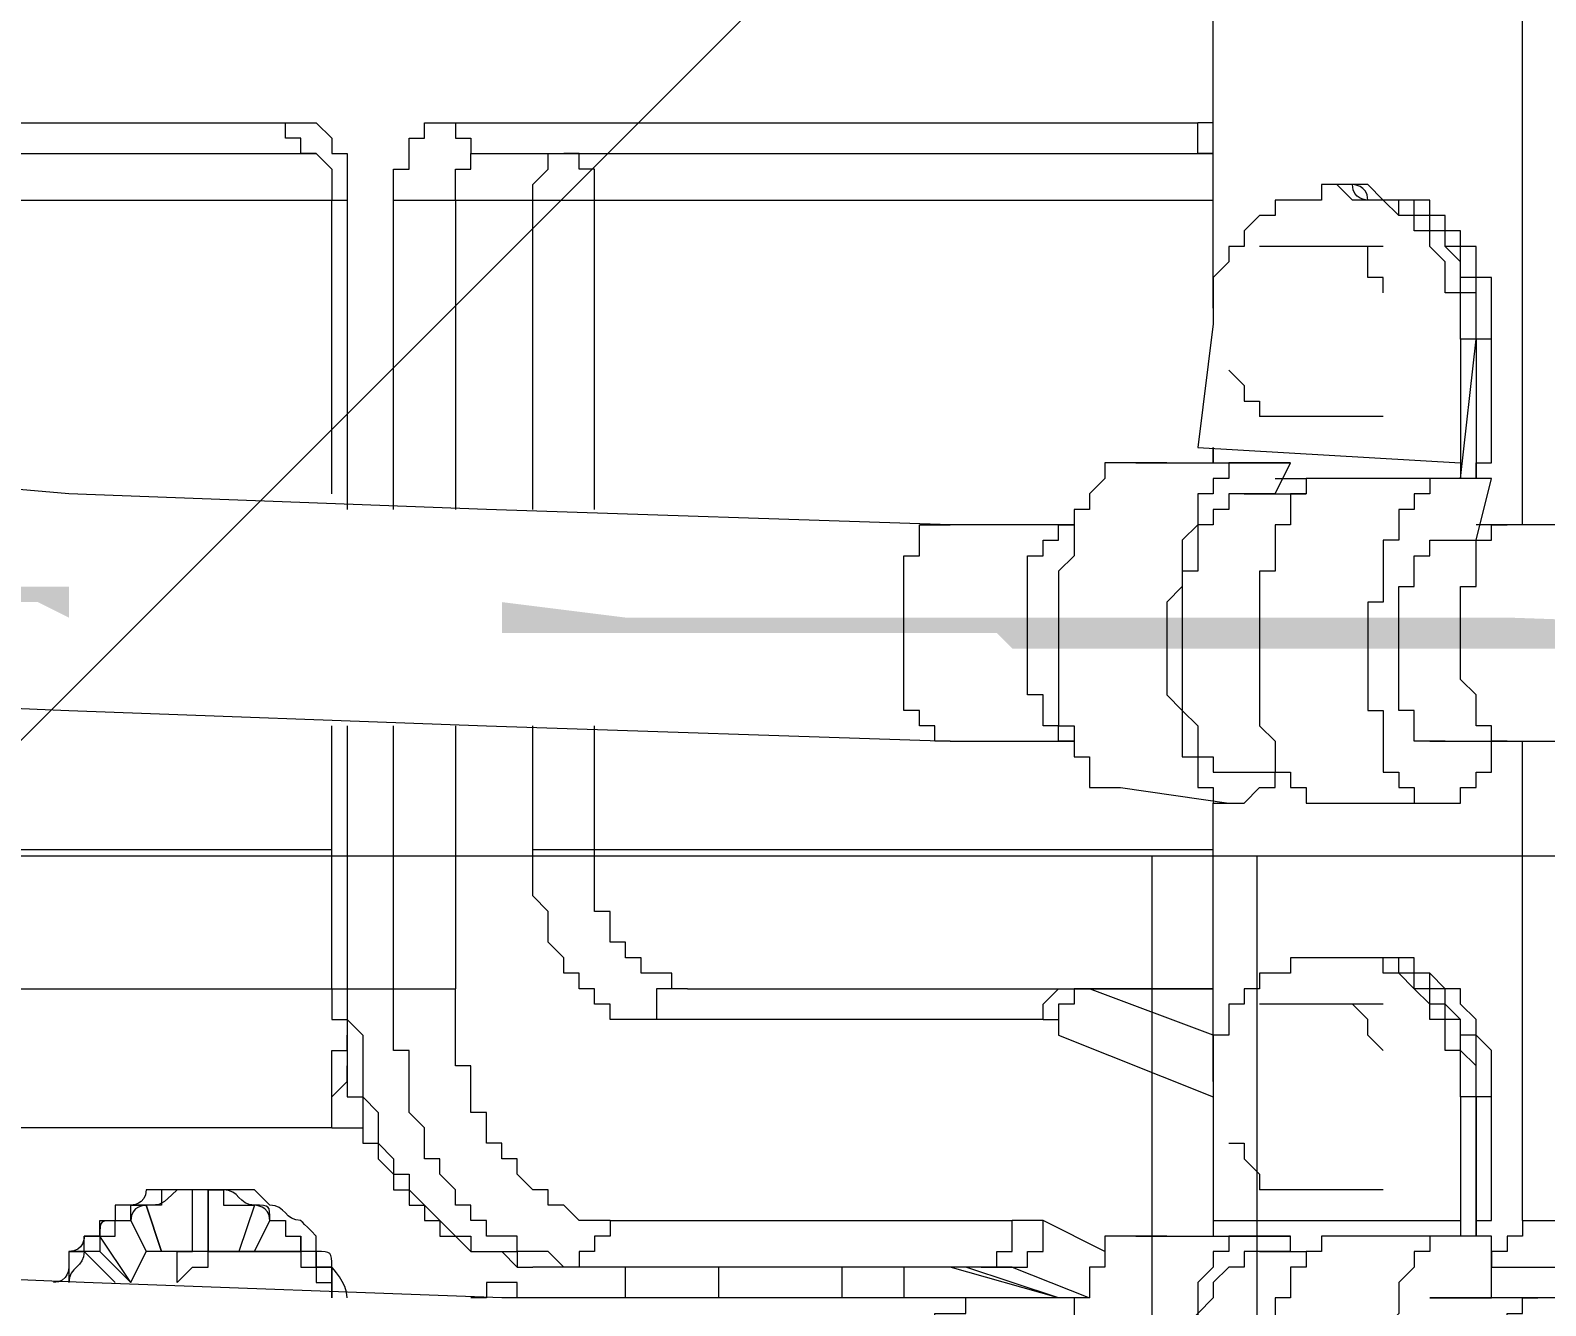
# Model space of a CAD drawing. Header units: millimetres. Extents: x 25083 to 52777, y 24772 to 45779.
# Drawn here: x 38416.02 to 38452.41, y 33528.96 to 33559.59 of the extents above; entities that cross this region are included whole.
import ezdxf

# ---------------------------------------------------------------- set-up
doc = ezdxf.new("R2010")
doc.units = ezdxf.units.MM
doc.layers.add('小车', color=7, linetype='Continuous')
doc.styles.get("Standard").update_dxf_attribs({"font": ''})
doc.styles.get('Standard').set_extended_font_data('SimSun')
doc.dimstyles.new('15', dxfattribs={"dimtxt": 15, "dimasz": 10, "dimexe": 2, "dimexo": 1, "dimgap": 1, "dimtad": 1, "dimdsep": 46, "dimtxsty": 'Standard', "dimcen": 2.5, "dimadec": 0, "dimazin": 0, "dimtfac": 1, "dimtmove": 2, "dimatfit": 3, "dimfxl": 1, "dimtolj": 1, "dimarcsym": 0})
doc.dimstyles.new('ISO-25', dxfattribs={"dimtxt": 2.5, "dimasz": 2.5, "dimexe": 1.25, "dimexo": 0.625, "dimtad": 1, "dimtxsty": 'Standard', "dimcen": 2.5, "dimadec": 0, "dimazin": 0, "dimtfac": 1, "dimtmove": 0, "dimatfit": 3, "dimfxl": 1, "dimarcsym": 0})

# ---------------------------------------------------------------- blocks, each defined once
blk = doc.blocks.new('*D925')
at = {"color": 0, "lineweight": -2}
for p, q in [((29677.862, 34881.662), (29677.862, 32448.293)), ((40733.017, 34757.645), (40733.017, 32448.293)), ((29680.362, 32449.543), (40730.517, 32449.543))]:
    blk.add_line(p, q, dxfattribs=at)
at = {"color": 0}
for points in [[(29680.362, 32449.96), (29680.362, 32449.127), (29677.862, 32449.543)], [(40730.517, 32449.127), (40730.517, 32449.96), (40733.017, 32449.543)]]:
    blk.add_solid(points, dxfattribs=at)
at = {"layer": 'DEFPOINTS', "color": 0}
for p in [(29677.862, 34882.287), (40733.017, 34758.27), (40733.017, 32449.543)]:
    blk.add_point(p, dxfattribs=at)
at = {"color": 0, "insert": (35205.439, 32451.628), "char_height": 2.5, "attachment_point": 5}
blk.add_mtext('11055,15', dxfattribs=at)
blk = doc.blocks.new('zw$D2F4')
h = blk.add_hatch(color=7)
edge = h.paths.add_edge_path(flags=0)
edge.add_spline(control_points=[(366.16, 1052.803), (366.16, 1052.803), (366.16, 1060.601), (366.16, 1060.601), (366.16, 1060.601), (366.531, 1063.572), (366.531, 1063.572), (366.531, 1063.572), (365.789, 1063.572), (365.789, 1063.572), (365.789, 1063.572), (365.789, 1052.803), (365.789, 1052.803), (365.789, 1052.803), (366.16, 1052.803), (366.16, 1052.803), (366.16, 1052.803), (366.16, 1052.803), (366.16, 1052.803)], knot_values=[0, 0, 0, 0, 1, 1, 1, 2, 2, 2, 3, 3, 3, 4, 4, 4, 5, 5, 5, 6, 6, 6, 6], degree=3, periodic=0)
edge = h.paths.add_edge_path(flags=0)
edge.add_spline(control_points=[(366.903, 1073.97), (366.903, 1073.97), (366.903, 1077.684), (366.903, 1077.684), (366.903, 1077.684), (367.274, 1082.883), (367.274, 1082.883), (367.274, 1082.883), (367.645, 1087.711), (367.645, 1087.711), (367.645, 1087.711), (368.017, 1092.167), (368.017, 1092.167), (368.017, 1092.167), (368.017, 1099.223), (368.017, 1099.223), (368.017, 1099.223), (368.388, 1101.451), (368.388, 1101.451), (368.388, 1101.451), (367.645, 1101.451), (367.645, 1101.451), (367.645, 1101.451), (367.645, 1099.223), (367.645, 1099.223), (367.645, 1099.223), (367.645, 1099.223), (367.645, 1099.223), (367.645, 1099.223), (367.645, 1096.252), (367.645, 1096.252), (367.645, 1096.252), (367.274, 1092.167), (367.274, 1092.167), (367.274, 1092.167), (367.274, 1087.711), (367.274, 1087.711), (367.274, 1087.711), (366.903, 1082.883), (366.903, 1082.883), (366.903, 1082.883), (366.531, 1077.684), (366.531, 1077.684), (366.531, 1077.684), (366.531, 1074.713), (366.531, 1074.713), (366.531, 1074.713), (366.16, 1073.97), (366.16, 1073.97), (366.16, 1073.97), (366.903, 1073.97), (366.903, 1073.97), (366.903, 1073.97), (366.903, 1073.97), (366.903, 1073.97)], knot_values=[0, 0, 0, 0, 1, 1, 1, 2, 2, 2, 3, 3, 3, 4, 4, 4, 5, 5, 5, 6, 6, 6, 7, 7, 7, 8, 8, 8, 9, 9, 9, 10, 10, 10, 11, 11, 11, 12, 12, 12, 13, 13, 13, 14, 14, 14, 15, 15, 15, 16, 16, 16, 17, 17, 17, 18, 18, 18, 18], degree=3, periodic=0)
h = blk.add_hatch(color=7)
h.dxf.hatch_style = 2
h.paths.add_polyline_path([(366.16, 1049.832), (366.16, 1052.803), (365.789, 1052.803), (365.789, 1051.689), (365.417, 1051.317), (365.417, 1049.832)])
h = blk.add_hatch(color=7)
h.dxf.hatch_style = 2
h.paths.add_polyline_path([(366.16, 1042.405), (366.16, 1049.832), (365.417, 1049.832), (365.417, 1042.405)])
h = blk.add_hatch(color=7)
h.dxf.hatch_style = 2
h.paths.add_polyline_path([(366.16, 1039.434), (366.16, 1042.405), (365.417, 1042.405), (365.417, 1039.434)])
h = blk.add_hatch(color=7)
edge = h.paths.add_edge_path(flags=0)
edge.add_spline(control_points=[(365.417, 1039.434), (365.417, 1039.434), (365.417, 1028.664), (365.417, 1028.664), (365.417, 1028.664), (365.789, 1028.664), (365.789, 1028.664), (365.789, 1028.664), (366.16, 1039.434), (366.16, 1039.434), (366.16, 1039.434), (365.417, 1039.434), (365.417, 1039.434), (365.417, 1039.434), (365.417, 1039.434), (365.417, 1039.434)], knot_values=[0, 0, 0, 0, 1, 1, 1, 2, 2, 2, 3, 3, 3, 4, 4, 4, 5, 5, 5, 5], degree=3, periodic=0)
edge = h.paths.add_edge_path(flags=0)
edge.add_spline(control_points=[(365.417, 1017.895), (365.417, 1017.895), (365.417, 992.643), (365.417, 992.643), (365.417, 992.643), (365.789, 992.643), (365.789, 992.643), (365.789, 992.643), (365.789, 1017.895), (365.789, 1017.895), (365.789, 1017.895), (365.417, 1017.895), (365.417, 1017.895), (365.417, 1017.895), (365.417, 1017.895), (365.417, 1017.895)], knot_values=[0, 0, 0, 0, 1, 1, 1, 2, 2, 2, 3, 3, 3, 4, 4, 4, 5, 5, 5, 5], degree=3, periodic=0)
at = {"color": 7, "lineweight": 5}
for points in [[(349.82, 1052.431), (349.82, 1063.572), (350.192, 1073.599), (350.563, 1082.511), (350.934, 1089.939), (351.306, 1096.252), (351.306, 1101.451)], [(376.187, 1092.538), (376.187, 1067.286)], [(378.043, 1091.424), (378.043, 1068.771)], [(377.301, 1091.053), (377.301, 1068.028)], [(364.675, 1090.31), (364.303, 1082.883), (363.932, 1073.97), (363.56, 1063.944), (363.189, 1052.803)], [(360.59, 1086.225), (360.59, 1067.657)], [(368.388, 1052.803), (368.759, 1063.944), (369.131, 1073.97), (369.874, 1082.511)], [(353.905, 1067.657), (353.905, 1080.283)], [(357.247, 1078.798), (357.247, 1064.686)], [(350.934, 1073.97), (350.934, 1073.599), (351.306, 1073.599), (351.306, 1073.227)], [(350.934, 1073.599), (350.192, 1072.856)], [(350.192, 1072.485), (351.306, 1073.227)], [(350.934, 1073.227), (350.192, 1072.485)], [(351.306, 1073.227), (351.677, 1073.227), (351.677, 1072.856)], [(351.306, 1073.227), (351.306, 1072.856), (351.677, 1072.856), (351.677, 1072.485)], [(351.306, 1073.227), (351.677, 1073.227), (351.677, 1072.856)], [(351.677, 1072.856), (351.677, 1072.485), (352.048, 1072.485), (352.048, 1072.113)], [(351.677, 1072.856), (351.677, 1072.485), (352.048, 1072.485), (352.048, 1072.113)], [(350.192, 1072.485), (350.934, 1072.113)], [(351.677, 1072.485), (350.934, 1072.113)], [(352.42, 1071.371), (352.42, 1071.742), (352.048, 1071.742), (352.048, 1072.485)], [(350.934, 1068.028), (350.934, 1072.113)], [(350.934, 1071.742), (352.048, 1072.113)], [(352.048, 1072.113), (350.934, 1071.742)], [(352.42, 1070.628), (352.42, 1072.113)], [(350.192, 1071.371), (350.563, 1070.999), (350.563, 1070.628), (350.934, 1070.628), (350.934, 1069.885), (350.934, 1069.514)], [(350.192, 1071.371), (350.934, 1071.371), (350.934, 1070.999)], [(350.934, 1070.999), (352.42, 1070.999)], [(350.934, 1070.628), (352.42, 1070.628)], [(352.42, 1070.628), (350.934, 1070.628)], [(352.42, 1070.628), (352.42, 1070.257), (352.048, 1070.257), (352.048, 1069.514)], [(352.048, 1069.143), (352.42, 1069.514), (352.42, 1070.628)], [(352.048, 1069.514), (350.934, 1069.885)], [(352.048, 1069.514), (350.934, 1069.885)], [(350.934, 1069.514), (350.934, 1068.4), (350.563, 1068.4), (350.563, 1068.028), (350.192, 1068.028), (350.192, 1067.657), (349.82, 1067.657)], [(350.934, 1069.514), (351.677, 1069.143)], [(351.677, 1069.143), (351.677, 1068.771), (351.306, 1068.771), (351.306, 1068.4)], [(378.043, 1068.771), (378.043, 1068.028), (377.672, 1067.657), (377.301, 1067.657), (377.301, 1067.286), (376.929, 1067.286)], [(377.301, 1068.028), (377.301, 1068.4), (377.672, 1068.4), (377.672, 1068.771), (378.043, 1068.771)], [(351.306, 1068.4), (350.934, 1068.4)], [(349.82, 1067.657), (350.563, 1067.657), (350.563, 1068.028), (350.934, 1068.028)], [(350.934, 1068.028), (350.563, 1068.028), (350.563, 1067.657), (350.192, 1067.657)], [(377.301, 1068.028), (376.929, 1067.657)], [(357.247, 1067.657), (356.505, 1067.657), (356.505, 1067.286), (354.648, 1067.286), (354.648, 1066.914), (353.534, 1066.914), (353.534, 1066.543), (353.162, 1066.543), (352.791, 1066.172), (352.42, 1066.172), (352.42, 1065.8), (352.048, 1065.8), (352.048, 1065.429), (351.677, 1065.429), (351.677, 1065.058), (351.306, 1065.058), (351.306, 1064.686), (350.934, 1064.315), (350.934, 1063.572), (350.563, 1063.201), (350.563, 1062.829)], [(353.905, 1067.657), (353.905, 1066.914)], [(353.905, 1067.657), (354.648, 1067.657), (355.019, 1067.286), (355.391, 1067.286)], [(353.905, 1067.657), (355.762, 1067.657), (355.762, 1067.286), (356.133, 1067.286)], [(357.247, 1067.657), (363.56, 1067.657)], [(369.131, 1067.657), (376.187, 1067.657)], [(376.929, 1067.657), (376.187, 1067.657)], [(357.247, 1067.286), (356.505, 1067.286), (356.133, 1066.914), (354.648, 1066.914), (354.276, 1066.543), (353.534, 1066.543), (353.162, 1066.172), (352.791, 1066.172), (352.791, 1065.8), (352.42, 1065.8), (352.048, 1065.429), (351.306, 1064.686), (351.306, 1064.315), (350.934, 1064.315), (350.934, 1063.201), (350.563, 1063.201), (350.563, 1062.829)], [(363.56, 1067.286), (357.247, 1067.286)], [(376.187, 1067.286), (368.759, 1067.286)], [(376.929, 1067.286), (376.187, 1067.286)], [(350.934, 1062.829), (350.934, 1063.201), (351.306, 1063.201), (351.306, 1063.944), (351.677, 1063.944), (351.677, 1064.315), (352.048, 1064.315), (352.048, 1064.686), (352.42, 1064.686), (352.791, 1065.058), (353.162, 1065.058), (353.162, 1065.429), (353.905, 1065.429), (354.276, 1065.8), (355.762, 1065.8), (355.762, 1066.172), (357.247, 1066.172)], [(357.247, 1066.172), (363.56, 1066.172)], [(368.759, 1066.172), (376.187, 1066.172)], [(376.187, 1066.172), (376.187, 1046.49)], [(376.187, 1066.172), (376.929, 1066.172), (376.929, 1065.8), (377.672, 1065.8), (377.672, 1065.429), (378.043, 1065.429), (378.043, 1064.686)], [(351.677, 1060.973), (351.677, 1061.715), (352.048, 1062.087), (352.048, 1062.458), (352.42, 1062.458), (352.42, 1062.829), (352.791, 1063.201), (353.162, 1063.201), (353.162, 1063.572), (353.534, 1063.572), (353.534, 1063.944), (354.276, 1063.944), (354.276, 1064.315), (355.391, 1064.315), (355.391, 1064.686), (357.247, 1064.686)], [(363.56, 1064.686), (357.247, 1064.686)], [(376.187, 1064.686), (368.759, 1064.686)], [(376.187, 1064.686), (376.929, 1064.686), (376.929, 1064.315), (377.301, 1064.315), (377.301, 1063.944)], [(378.043, 1064.686), (377.672, 1064.686), (377.672, 1064.315), (377.301, 1064.315), (377.301, 1063.944)], [(378.043, 1064.686), (378.043, 1046.861)], [(350.192, 1063.572), (350.192, 1063.944), (349.82, 1063.944), (349.82, 1064.315)], [(377.301, 1063.944), (377.301, 1046.49)], [(349.82, 1062.829), (349.82, 1063.201), (350.192, 1063.201), (350.192, 1063.572)], [(350.563, 1052.06), (350.563, 1062.829)], [(350.563, 1061.715), (350.563, 1062.087), (350.934, 1062.458), (350.934, 1062.829)], [(356.505, 1059.859), (356.505, 1060.973), (356.876, 1060.973), (356.876, 1061.344), (357.247, 1061.344), (357.247, 1061.715), (357.619, 1061.715), (357.619, 1062.087), (357.99, 1062.087), (358.361, 1062.458), (359.104, 1062.458), (359.476, 1062.829), (360.59, 1062.829)], [(360.59, 1062.829), (360.59, 1046.49)], [(360.59, 1062.829), (363.56, 1062.829)], [(368.759, 1062.829), (376.187, 1062.829)], [(376.187, 1062.829), (376.558, 1062.829), (376.929, 1062.458), (377.301, 1062.458), (377.301, 1062.087)], [(376.187, 1061.344), (376.929, 1061.344), (376.929, 1061.715), (377.301, 1061.715), (377.301, 1062.087)], [(351.677, 1060.973), (351.306, 1060.973), (351.306, 1061.344), (350.934, 1061.344), (350.934, 1061.715), (350.563, 1061.715)], [(357.247, 1059.116), (357.247, 1059.487), (357.619, 1059.487), (357.619, 1060.23), (357.99, 1060.23), (357.99, 1060.601), (358.361, 1060.601), (358.361, 1060.973), (359.104, 1060.973), (359.104, 1061.344), (360.59, 1061.344)], [(360.59, 1061.344), (363.56, 1061.344)], [(368.759, 1061.344), (376.187, 1061.344)], [(351.677, 1060.973), (351.677, 1051.317)], [(349.82, 1060.601), (350.563, 1060.601)], [(356.505, 1050.575), (356.505, 1059.859)], [(357.247, 1059.116), (357.247, 1059.859), (356.876, 1059.859), (356.505, 1059.859)], [(357.247, 1059.116), (357.247, 1046.49)], [(350.563, 1058.373), (349.82, 1058.373)], [(349.82, 1055.402), (350.563, 1055.402)], [(350.563, 1053.917), (349.82, 1053.917)], [(363.189, 1052.803), (363.189, 1053.174), (363.56, 1053.174), (363.56, 1053.545), (363.932, 1053.545), (363.932, 1053.917), (364.303, 1053.917), (365.789, 1053.917)], [(365.789, 1053.917), (367.645, 1053.917), (367.645, 1053.545), (368.017, 1053.545), (368.388, 1053.545), (368.388, 1052.803)], [(346.849, 1053.545), (348.335, 1053.545), (348.706, 1053.174), (349.077, 1053.174), (349.449, 1053.174), (349.449, 1052.431), (349.82, 1052.431)], [(349.82, 1050.203), (350.563, 1052.803)], [(350.563, 1052.431), (350.563, 1052.803)], [(350.563, 1052.431), (350.563, 1052.803)], [(363.189, 1052.803), (363.189, 1049.832)], [(368.388, 1052.06), (368.388, 1052.803)], [(349.82, 1049.832), (349.82, 1052.431)], [(349.82, 1050.203), (350.563, 1052.431)], [(350.563, 1051.317), (350.563, 1052.431)], [(350.563, 1052.06), (350.563, 1052.431)], [(350.563, 1052.06), (350.563, 1051.689), (350.934, 1051.689), (350.934, 1051.317), (351.306, 1051.317), (351.677, 1051.317)], [(350.563, 1052.06), (350.563, 1051.317)], [(368.388, 1049.832), (368.388, 1052.06)], [(350.563, 1051.317), (349.82, 1049.461)], [(350.563, 1051.317), (349.82, 1049.461)], [(350.563, 1051.317), (350.563, 1050.946), (350.934, 1050.946), (350.934, 1050.575), (351.306, 1050.575), (351.677, 1050.575)], [(351.677, 1050.575), (351.677, 1051.317)], [(363.189, 1049.832), (363.189, 1050.203), (363.56, 1050.203), (363.56, 1050.575), (363.932, 1050.575), (364.303, 1050.575), (364.303, 1050.946), (365.789, 1050.946)], [(365.789, 1050.946), (367.645, 1050.946), (367.645, 1050.575), (368.017, 1050.575), (368.017, 1050.203), (368.388, 1050.203), (368.388, 1049.832)], [(350.934, 1049.089), (351.677, 1050.575)], [(356.505, 1050.575), (356.505, 1050.203), (356.133, 1050.203)], [(356.505, 1050.575), (356.876, 1050.575), (357.247, 1050.203), (357.247, 1049.832)], [(356.133, 1050.203), (354.648, 1046.49)], [(356.876, 1049.832), (356.876, 1050.203), (356.133, 1050.203)], [(368.388, 1049.832), (367.645, 1049.832), (367.274, 1050.203), (364.303, 1050.203), (363.932, 1050.203), (363.56, 1050.203), (363.56, 1049.832), (363.189, 1049.832)], [(349.82, 1049.832), (345.364, 1049.832), (344.993, 1049.832), (344.993, 1049.461), (344.25, 1049.461)], [(351.306, 1048.346), (351.306, 1049.089), (350.563, 1049.089), (350.563, 1049.461), (349.82, 1049.461), (349.82, 1049.832)], [(357.247, 1049.461), (357.247, 1049.832), (356.876, 1049.832)], [(357.247, 1049.461), (357.247, 1049.832)], [(363.189, 1049.832), (362.818, 1049.832), (362.818, 1049.461), (362.075, 1049.461), (362.075, 1049.089), (362.075, 1048.718)], [(368.759, 1049.461), (368.759, 1049.832), (368.388, 1049.832)], [(356.133, 1046.49), (357.247, 1049.461)], [(357.247, 1046.49), (357.247, 1049.461)], [(369.874, 1048.346), (369.874, 1049.089), (369.502, 1049.089), (369.131, 1049.461), (368.759, 1049.461)], [(362.075, 1048.718), (361.704, 1046.118)], [(351.306, 1047.604), (351.306, 1048.346)], [(351.306, 1048.346), (351.306, 1045.376)], [(369.874, 1047.604), (369.874, 1048.346)], [(369.874, 1048.346), (369.874, 1045.747)], [(351.306, 1047.604), (351.306, 1044.633)], [(369.874, 1045.747), (369.874, 1046.118), (369.502, 1046.118), (369.502, 1046.49), (369.131, 1046.49), (369.131, 1046.861), (368.388, 1046.861), (368.017, 1047.232), (367.645, 1047.232), (367.274, 1047.232), (366.903, 1047.232), (366.531, 1047.604), (364.303, 1047.604), (363.932, 1047.232), (362.818, 1047.232), (362.818, 1046.861), (362.075, 1046.861), (362.075, 1046.49), (361.704, 1046.49), (361.704, 1046.118)], [(369.874, 1047.604), (369.874, 1044.633)], [(351.306, 1045.376), (351.306, 1046.118), (350.934, 1046.118), (350.934, 1046.49), (350.563, 1046.49), (350.192, 1046.861), (349.449, 1046.861), (349.077, 1047.232), (345.364, 1047.232), (345.364, 1046.861), (344.25, 1046.861), (344.25, 1046.49), (343.878, 1046.49), (343.878, 1046.118), (343.507, 1046.118), (343.507, 1045.747)], [(369.131, 1045.747), (369.131, 1046.118), (368.759, 1046.118), (368.759, 1046.49), (368.388, 1046.49), (368.388, 1046.861), (367.274, 1046.861), (367.274, 1047.232), (363.932, 1047.232), (363.56, 1046.861), (362.818, 1046.861), (362.818, 1046.49), (362.446, 1046.49), (362.446, 1046.118)], [(350.934, 1045.376), (350.934, 1045.747), (350.563, 1045.747), (350.563, 1046.118), (350.192, 1046.49), (349.82, 1046.49), (349.449, 1046.861), (349.077, 1046.861), (344.993, 1046.861), (344.993, 1046.49), (344.621, 1046.49), (344.25, 1046.118)], [(370.245, 1046.861), (369.874, 1040.548)], [(373.216, 1046.49), (370.245, 1046.861)], [(377.301, 1046.49), (377.301, 1046.861), (378.043, 1046.861)], [(351.677, 1046.49), (351.306, 1046.49)], [(351.677, 1046.49), (351.677, 1040.548)], [(354.648, 1046.49), (351.677, 1046.49)], [(357.99, 1043.519), (357.99, 1044.633), (357.619, 1044.633), (357.619, 1045.376), (357.247, 1045.376), (357.247, 1045.747), (356.876, 1045.747), (356.876, 1046.118), (356.133, 1046.118), (356.133, 1046.49), (354.648, 1046.49)], [(355.019, 1046.49), (361.704, 1046.49)], [(369.874, 1046.49), (370.245, 1046.49)], [(370.245, 1046.49), (369.874, 1046.49)], [(376.558, 1043.519), (376.558, 1043.89), (376.187, 1043.89), (376.187, 1045.004), (375.815, 1045.004), (375.815, 1045.376), (375.444, 1045.747), (375.073, 1045.747), (375.073, 1046.118), (374.701, 1046.118), (374.33, 1046.49), (373.216, 1046.49)], [(373.587, 1046.49), (385.842, 1046.49)], [(353.534, 1046.118), (353.534, 1045.747), (353.162, 1045.747), (352.791, 1045.376), (352.42, 1045.376)], [(361.704, 1046.118), (361.704, 1045.747), (362.075, 1045.376), (362.075, 1045.004), (362.446, 1045.004)], [(362.446, 1046.118), (362.446, 1044.633)], [(372.102, 1046.118), (371.73, 1045.747), (371.359, 1045.747), (371.359, 1045.376), (370.988, 1045.376)], [(369.131, 1045.004), (369.131, 1045.747)], [(369.131, 1045.747), (369.131, 1044.261)], [(369.874, 1044.633), (369.874, 1045.747)], [(350.934, 1044.633), (350.934, 1045.376)], [(350.934, 1045.376), (350.934, 1044.261)], [(351.306, 1044.633), (351.306, 1045.376)], [(352.42, 1042.405), (352.42, 1045.376)], [(356.876, 1042.405), (356.876, 1045.376)], [(369.502, 1043.519), (369.502, 1044.261), (369.131, 1044.261), (369.131, 1044.633), (368.388, 1044.633), (368.388, 1045.004), (367.645, 1045.004), (367.274, 1045.004), (367.274, 1045.376), (363.56, 1045.376), (363.189, 1045.004), (362.446, 1045.004), (362.446, 1044.633), (362.075, 1044.633), (362.075, 1044.261), (361.704, 1044.261), (361.704, 1043.89)], [(370.988, 1042.405), (370.988, 1045.376)], [(375.073, 1042.405), (375.073, 1045.376)], [(351.306, 1043.519), (351.306, 1043.89), (350.934, 1043.89), (350.934, 1044.261), (350.563, 1044.261), (350.563, 1044.633), (349.82, 1044.633), (349.82, 1045.004), (349.077, 1045.004), (344.993, 1045.004), (344.993, 1044.633), (344.25, 1044.633), (343.878, 1044.261), (343.507, 1044.261), (343.507, 1043.519)], [(369.131, 1045.004), (369.131, 1044.261)], [(369.131, 1045.004), (369.874, 1044.633)], [(369.502, 1045.004), (369.502, 1044.261)], [(350.934, 1044.633), (350.934, 1044.261)], [(350.934, 1044.633), (350.934, 1044.261)], [(350.934, 1044.633), (351.306, 1044.633)], [(361.704, 1043.89), (361.704, 1041.291)], [(351.306, 1042.405), (351.306, 1043.519)], [(351.306, 1040.548), (351.306, 1043.519)], [(357.99, 1043.147), (357.99, 1043.519)], [(369.502, 1042.776), (369.502, 1043.519)], [(369.502, 1040.919), (369.502, 1043.519)], [(376.558, 1043.147), (376.558, 1043.519)], [(354.648, 1040.548), (355.762, 1040.548), (355.762, 1040.919), (356.505, 1040.919), (356.505, 1041.291), (356.876, 1041.291), (357.247, 1041.662), (357.619, 1042.033), (357.619, 1042.405), (357.99, 1042.405), (357.99, 1043.147)], [(355.762, 1042.405), (356.133, 1042.776), (356.505, 1042.776), (356.876, 1043.147)], [(357.99, 1042.776), (357.99, 1043.147)], [(372.844, 1040.548), (373.959, 1040.548), (373.959, 1040.919), (374.701, 1040.919), (375.073, 1041.291), (375.444, 1041.291), (375.444, 1041.662), (375.815, 1041.662), (375.815, 1042.033), (376.187, 1042.405), (376.187, 1043.147)], [(373.959, 1042.405), (374.33, 1042.405), (374.33, 1042.776), (375.073, 1042.776), (375.073, 1043.147)], [(376.558, 1042.776), (376.558, 1043.147)], [(354.648, 1039.805), (355.762, 1039.805), (356.133, 1040.177), (356.505, 1040.177), (356.876, 1040.548), (357.247, 1040.548), (357.247, 1040.919), (357.619, 1041.291), (357.619, 1041.662), (357.99, 1041.662), (357.99, 1042.776)], [(354.648, 1040.177), (355.391, 1040.177), (355.762, 1040.548), (356.505, 1040.548), (356.505, 1040.919), (356.876, 1040.919), (356.876, 1041.291), (357.247, 1041.291), (357.247, 1041.662), (357.619, 1041.662), (357.619, 1042.033), (357.99, 1042.033), (357.99, 1042.776)], [(354.648, 1040.177), (356.133, 1040.177), (356.133, 1040.548), (356.505, 1040.548), (356.876, 1040.919), (357.247, 1040.919), (357.247, 1041.291), (357.619, 1041.291), (357.619, 1042.033), (357.99, 1042.033), (357.99, 1042.776)], [(369.502, 1040.919), (369.502, 1041.291), (369.131, 1041.291), (369.131, 1041.662), (368.759, 1041.662), (368.759, 1042.033), (368.017, 1042.033), (368.017, 1042.405), (367.274, 1042.405), (366.531, 1042.405), (366.531, 1042.776), (363.932, 1042.776), (363.932, 1042.405), (362.446, 1042.405), (362.446, 1042.033), (362.075, 1042.033), (362.075, 1041.662), (361.704, 1041.662), (361.704, 1041.291)], [(369.502, 1039.805), (369.502, 1042.776)], [(372.844, 1039.805), (374.33, 1039.805), (374.33, 1040.177), (375.073, 1040.177), (375.073, 1040.548), (375.444, 1040.548), (375.444, 1040.919), (375.815, 1040.919), (375.815, 1041.291), (376.187, 1041.291), (376.187, 1042.405), (376.558, 1042.776)], [(372.844, 1040.177), (373.959, 1040.177), (373.959, 1040.548), (374.701, 1040.548), (375.073, 1040.919), (375.444, 1040.919), (375.444, 1041.291), (375.815, 1041.291), (375.815, 1042.033), (376.187, 1042.033), (376.187, 1042.776)], [(372.844, 1040.177), (374.33, 1040.177), (374.33, 1040.548), (375.073, 1040.548), (375.073, 1040.919), (375.444, 1040.919), (375.444, 1041.291), (375.815, 1041.291), (375.815, 1041.662), (376.187, 1041.662), (376.187, 1042.776)], [(349.82, 1042.033), (349.449, 1042.033), (349.077, 1042.405), (345.364, 1042.405), (345.364, 1042.033), (344.25, 1042.033)], [(351.306, 1039.805), (351.306, 1042.405)], [(351.306, 1040.548), (351.306, 1041.291), (350.934, 1041.291), (350.934, 1041.662), (350.563, 1041.662), (350.192, 1042.033), (349.82, 1042.033)], [(363.189, 1041.291), (363.189, 1041.662), (363.932, 1041.662), (363.932, 1042.033), (364.675, 1042.033), (366.903, 1042.033), (366.903, 1041.662), (367.645, 1041.662), (367.645, 1041.291), (368.017, 1041.291), (368.017, 1040.919)], [(349.82, 1038.691), (349.82, 1041.291)], [(349.82, 1041.291), (349.82, 1040.548)], [(361.704, 1041.291), (361.704, 1040.548), (362.075, 1040.548), (362.075, 1040.177), (362.446, 1040.177), (362.446, 1039.805), (363.189, 1039.805)], [(363.189, 1041.291), (363.189, 1028.293)], [(363.189, 1040.919), (363.189, 1041.291)], [(368.017, 1040.919), (368.017, 1040.177)], [(369.502, 1039.805), (369.502, 1040.919)], [(349.82, 1040.548), (349.82, 1039.805)], [(351.306, 1039.805), (351.306, 1040.548)], [(351.677, 1040.548), (351.306, 1040.548)], [(354.648, 1040.548), (351.677, 1040.548)], [(354.648, 1040.177), (354.648, 1040.548)], [(363.189, 1039.434), (363.189, 1039.805), (363.56, 1039.805), (363.56, 1040.177), (363.932, 1040.177), (364.303, 1040.177), (364.675, 1040.548), (365.789, 1040.548)], [(365.789, 1040.548), (366.903, 1040.548), (366.903, 1040.177), (368.017, 1040.177), (368.017, 1039.805), (368.388, 1039.805), (368.388, 1039.434)], [(369.502, 1040.548), (372.844, 1040.177)], [(369.874, 1040.548), (369.502, 1040.548)], [(372.844, 1040.548), (369.874, 1040.548)], [(372.844, 1040.177), (372.844, 1040.548)], [(351.306, 1040.177), (351.677, 1040.177)], [(354.648, 1040.177), (351.306, 1040.177)], [(351.306, 1040.177), (354.648, 1040.177)], [(351.677, 1040.177), (351.677, 1039.805)], [(354.648, 1039.805), (354.648, 1040.177)], [(368.017, 1040.177), (369.502, 1039.805)], [(368.388, 1039.434), (368.388, 1040.177)], [(369.502, 1040.177), (369.874, 1040.177)], [(372.844, 1040.177), (369.502, 1040.177)], [(369.874, 1040.177), (369.874, 1039.805)], [(372.844, 1039.805), (372.844, 1040.177)], [(346.849, 1039.805), (349.077, 1039.805), (349.077, 1039.434), (349.449, 1039.434), (349.449, 1039.062), (349.82, 1039.062), (349.82, 1038.691)], [(349.82, 1039.062), (349.82, 1039.805)], [(349.82, 1039.062), (349.82, 1039.805)], [(349.82, 1039.805), (351.306, 1039.805)], [(350.563, 1039.805), (350.563, 1031.635)], [(351.677, 1039.062), (351.306, 1039.062), (351.306, 1039.434), (350.934, 1039.434), (350.934, 1039.805), (350.563, 1039.805)], [(351.677, 1039.805), (354.648, 1039.805)], [(369.874, 1039.805), (372.844, 1039.805)], [(368.017, 992.643), (368.388, 1004.526), (368.388, 1039.434)], [(351.677, 1039.062), (351.677, 1030.893)], [(351.677, 1039.062), (363.189, 1039.062)], [(368.388, 1039.062), (391.412, 1039.062)], [(349.82, 991.9), (349.82, 1038.691)]]:
    blk.add_lwpolyline(points, dxfattribs=at)
for points in [[(350.563, 1073.97), (350.563, 1073.97), (350.192, 1073.97), (350.192, 1074.342)], [(350.934, 1073.599), (350.563, 1073.599), (350.563, 1073.97), (350.192, 1073.97)], [(350.563, 1073.97), (350.192, 1073.97), (350.192, 1073.97), (350.192, 1073.97)], [(350.563, 1073.97), (350.563, 1073.97), (350.563, 1073.97), (350.563, 1073.97)], [(350.934, 1073.97), (350.934, 1073.97), (350.934, 1073.97), (350.563, 1073.97)], [(350.563, 1073.97), (350.563, 1073.97), (350.563, 1073.97), (350.563, 1073.97)], [(350.934, 1073.97), (350.934, 1073.97), (350.563, 1073.97), (350.563, 1073.97)], [(350.934, 1073.97), (350.563, 1073.97), (350.563, 1073.97), (350.563, 1073.97)], [(351.306, 1073.599), (351.306, 1073.599), (350.934, 1073.599), (350.934, 1073.97)], [(350.934, 1073.599), (350.934, 1073.599), (350.934, 1073.599), (350.934, 1073.97)], [(350.934, 1073.227), (350.934, 1073.599), (350.934, 1073.599), (350.934, 1073.599)], [(351.306, 1073.227), (351.306, 1073.227), (351.306, 1073.599), (351.306, 1073.599)], [(351.306, 1073.227), (351.306, 1073.227), (350.934, 1073.227), (350.934, 1073.227)], [(351.677, 1072.856), (351.677, 1073.227), (351.677, 1073.227), (351.306, 1073.227)], [(351.306, 1073.227), (351.306, 1073.227), (351.306, 1073.227), (351.306, 1073.227)], [(351.306, 1073.227), (351.306, 1073.227), (351.306, 1073.227), (351.306, 1073.227)], [(351.306, 1073.227), (351.306, 1073.227), (351.306, 1073.227), (351.306, 1073.227)], [(351.306, 1073.227), (351.306, 1073.227), (351.306, 1073.227), (351.306, 1073.227)], [(351.306, 1073.227), (351.306, 1073.227), (351.306, 1073.227), (351.306, 1073.227)], [(351.306, 1073.227), (351.306, 1073.227), (351.306, 1073.227), (351.306, 1073.227)], [(351.306, 1073.227), (351.306, 1073.227), (351.306, 1073.227), (351.306, 1073.227)], [(351.677, 1072.856), (351.677, 1072.856), (351.677, 1072.856), (351.677, 1072.856)], [(352.048, 1072.856), (352.048, 1072.856), (351.677, 1072.856), (351.677, 1072.856)], [(351.677, 1072.856), (351.677, 1072.856), (351.677, 1072.856), (351.677, 1072.856)], [(351.677, 1072.856), (351.677, 1072.856), (351.677, 1072.856), (351.677, 1072.856)], [(351.677, 1072.856), (351.677, 1072.856), (351.677, 1072.856), (351.677, 1072.856)], [(351.677, 1072.856), (351.677, 1072.856), (351.677, 1072.856), (351.677, 1072.856)], [(351.677, 1072.856), (351.677, 1072.856), (351.677, 1072.856), (351.677, 1072.856)], [(351.677, 1072.856), (351.677, 1072.856), (351.677, 1072.856), (351.677, 1072.856)], [(351.677, 1072.856), (351.677, 1072.856), (351.677, 1072.856), (351.677, 1072.856)], [(351.677, 1072.856), (351.677, 1072.856), (351.677, 1072.856), (351.677, 1072.856)], [(351.677, 1072.856), (351.677, 1072.856), (351.677, 1072.856), (351.677, 1072.856)], [(352.048, 1072.856), (352.048, 1072.856), (352.048, 1072.856), (352.048, 1072.856)], [(352.048, 1072.856), (352.048, 1072.856), (352.048, 1072.856), (352.048, 1072.856)], [(352.048, 1072.485), (352.048, 1072.485), (352.048, 1072.485), (352.048, 1072.856)], [(352.048, 1072.113), (352.048, 1072.113), (352.048, 1072.485), (351.677, 1072.485)], [(352.048, 1072.485), (352.048, 1072.485), (352.048, 1072.485), (352.048, 1072.485)], [(352.42, 1072.113), (352.048, 1072.113), (352.048, 1072.485), (352.048, 1072.485)], [(352.048, 1072.485), (352.048, 1072.485), (352.048, 1072.485), (352.048, 1072.485)], [(352.048, 1072.113), (352.048, 1072.113), (352.048, 1072.113), (352.048, 1072.113)], [(352.42, 1071.371), (352.048, 1071.742), (352.048, 1071.742), (352.048, 1072.113)], [(352.048, 1072.113), (352.048, 1072.113), (352.048, 1072.113), (352.048, 1072.113)], [(352.048, 1072.113), (352.048, 1072.113), (352.048, 1072.113), (352.048, 1072.113)], [(352.048, 1072.113), (352.048, 1072.113), (352.048, 1072.113), (352.048, 1072.113)], [(352.048, 1072.113), (352.048, 1072.113), (352.048, 1072.113), (352.048, 1072.113)], [(352.048, 1072.113), (352.048, 1072.113), (352.048, 1072.113), (352.048, 1072.113)], [(352.048, 1072.113), (352.048, 1072.113), (352.048, 1072.113), (352.048, 1072.113)], [(352.048, 1072.113), (352.048, 1072.113), (352.048, 1072.113), (352.048, 1072.113)], [(352.048, 1072.113), (352.048, 1072.113), (352.048, 1072.113), (352.048, 1072.113)], [(352.048, 1072.113), (352.048, 1072.113), (352.048, 1072.113), (352.048, 1072.113)], [(352.048, 1072.113), (352.048, 1072.113), (352.048, 1072.113), (352.048, 1072.113)], [(352.42, 1071.371), (352.048, 1071.742), (352.048, 1071.742), (352.048, 1072.113)], [(352.42, 1071.371), (352.048, 1071.742), (352.048, 1071.742), (352.048, 1072.113)], [(352.42, 1072.113), (352.42, 1072.113), (352.42, 1072.113), (352.42, 1072.113)], [(352.42, 1072.113), (352.42, 1072.113), (352.42, 1072.113), (352.42, 1072.113)], [(352.42, 1070.999), (352.42, 1070.999), (352.42, 1071.371), (352.42, 1071.371)], [(352.42, 1071.371), (352.42, 1071.371), (352.42, 1071.371), (352.42, 1071.371)], [(352.42, 1071.371), (352.42, 1071.371), (352.42, 1071.371), (352.42, 1071.371)], [(352.42, 1071.371), (352.42, 1071.371), (352.42, 1071.371), (352.42, 1071.371)], [(352.42, 1071.371), (352.42, 1071.371), (352.42, 1071.371), (352.42, 1071.371)], [(352.42, 1071.371), (352.42, 1071.371), (352.42, 1071.371), (352.42, 1071.371)], [(352.42, 1071.371), (352.42, 1071.371), (352.42, 1071.371), (352.42, 1071.371)], [(352.42, 1071.371), (352.42, 1071.371), (352.42, 1071.371), (352.42, 1071.371)], [(352.42, 1071.371), (352.42, 1071.371), (352.42, 1071.371), (352.42, 1071.371)], [(352.42, 1071.371), (352.42, 1071.371), (352.42, 1071.371), (352.42, 1071.371)], [(352.42, 1070.999), (352.42, 1070.999), (352.42, 1071.371), (352.42, 1071.371)], [(352.42, 1070.999), (352.42, 1070.999), (352.42, 1071.371), (352.42, 1071.371)], [(352.42, 1071.371), (352.42, 1071.371), (352.42, 1071.371), (352.42, 1071.371)], [(352.42, 1071.371), (352.42, 1071.371), (352.42, 1071.371), (352.42, 1071.371)], [(352.42, 1071.371), (352.42, 1071.371), (352.42, 1071.371), (352.42, 1071.371)], [(352.42, 1070.628), (352.42, 1070.999), (352.42, 1070.999), (352.42, 1070.999)], [(352.42, 1070.999), (352.42, 1070.999), (352.42, 1070.999), (352.42, 1070.999)], [(352.42, 1070.999), (352.42, 1070.999), (352.42, 1070.999), (352.42, 1070.999)], [(352.42, 1070.628), (352.42, 1070.628), (352.42, 1070.628), (352.42, 1070.628)], [(352.42, 1070.257), (352.42, 1070.257), (352.42, 1070.628), (352.42, 1070.628)], [(352.048, 1069.514), (352.048, 1069.885), (352.42, 1069.885), (352.42, 1070.257)], [(351.677, 1069.143), (352.048, 1069.143), (352.048, 1069.514), (352.048, 1069.514)], [(351.677, 1069.143), (352.048, 1069.143), (352.048, 1069.143), (352.048, 1069.514)], [(352.048, 1069.514), (352.048, 1069.514), (352.048, 1069.514), (352.048, 1069.514)], [(352.048, 1069.514), (352.048, 1069.514), (352.048, 1069.514), (352.048, 1069.514)], [(352.048, 1069.514), (352.048, 1069.514), (352.048, 1069.514), (352.048, 1069.514)], [(351.677, 1068.4), (351.677, 1068.771), (352.048, 1068.771), (352.048, 1069.143)], [(350.934, 1068.4), (350.934, 1068.4), (351.306, 1068.4), (351.306, 1068.4)], [(351.306, 1068.028), (351.677, 1068.4), (351.677, 1068.4), (351.677, 1068.4)], [(350.563, 1067.657), (350.934, 1067.657), (350.934, 1067.657), (350.934, 1068.028)], [(350.934, 1068.028), (350.934, 1068.028), (351.306, 1068.028), (351.306, 1068.028)], [(351.306, 1068.028), (351.306, 1068.028), (351.306, 1068.028), (351.306, 1068.028)], [(349.82, 1067.286), (350.192, 1067.286), (350.563, 1067.657), (350.563, 1067.657)], [(376.187, 1067.286), (376.187, 1067.286), (376.187, 1067.286), (376.187, 1067.286)], [(350.934, 1062.829), (350.934, 1062.829), (350.934, 1062.829), (350.934, 1062.829)], [(363.189, 1049.832), (363.189, 1049.832), (363.189, 1049.832), (363.189, 1049.832)], [(378.043, 1046.49), (378.043, 1046.861), (378.043, 1046.861), (378.043, 1046.861)], [(351.677, 1046.49), (351.677, 1046.49), (351.677, 1046.49), (351.306, 1046.49)], [(357.99, 1043.147), (357.99, 1043.519), (357.99, 1043.519), (357.99, 1043.519)], [(376.187, 1043.147), (376.558, 1043.519), (376.558, 1043.519), (376.558, 1043.519)], [(357.99, 1042.776), (357.99, 1042.776), (357.99, 1043.147), (357.99, 1043.147)], [(357.99, 1042.776), (357.99, 1042.776), (357.99, 1043.147), (357.99, 1043.147)], [(357.99, 1043.147), (357.99, 1043.147), (357.99, 1043.147), (357.99, 1043.147)], [(357.99, 1043.147), (357.99, 1043.147), (357.99, 1043.147), (357.99, 1043.147)], [(357.99, 1043.147), (357.99, 1043.147), (357.99, 1043.147), (357.99, 1043.147)], [(376.187, 1042.776), (376.187, 1042.776), (376.187, 1043.147), (376.558, 1043.147)], [(376.187, 1042.776), (376.558, 1042.776), (376.558, 1043.147), (376.558, 1043.147)], [(376.558, 1043.147), (376.558, 1043.147), (376.558, 1043.147), (376.558, 1043.147)], [(376.558, 1043.147), (376.558, 1043.147), (376.558, 1043.147), (376.558, 1043.147)], [(376.558, 1043.147), (376.558, 1043.147), (376.558, 1043.147), (376.558, 1043.147)], [(349.82, 1042.033), (349.82, 1042.033), (349.82, 1042.033), (349.82, 1042.033)]]:
    blk.add_open_spline(points, degree=3, dxfattribs=at)
blk = doc.blocks.new('*D469')
at = {"layer": 'DEFPOINTS', "color": 0}
for p in [(36061.191, 116692.222), (36180.039, 116685.352), (36180.039, 116527.033)]:
    blk.add_point(p, dxfattribs=at)
at = {"layer": '小车', "color": 0, "linetype": 'Continuous', "lineweight": -2}
for p, q in [((36061.191, 116691.222), (36061.191, 116525.033)), ((36180.039, 116684.352), (36180.039, 116525.033)), ((36071.191, 116527.033), (36084.175, 116527.033)), ((36170.039, 116527.033), (36146.425, 116527.033))]:
    blk.add_line(p, q, dxfattribs=at)
at = {"layer": '小车', "color": 0}
for points in [[(36071.191, 116528.7), (36071.191, 116525.366), (36061.191, 116527.033)], [(36170.039, 116528.7), (36170.039, 116525.366), (36180.039, 116527.033)]]:
    blk.add_solid(points, dxfattribs=at)
at = {"layer": '小车', "color": 0, "insert": (36115.3, 116527.033), "char_height": 15, "attachment_point": 5}
blk.add_mtext('\\A1;118.85', dxfattribs=at)
blk = doc.blocks.new('*D470')
at = {"layer": 'DEFPOINTS', "color": 0}
for p in [(36180.039, 116639.326), (36197.537, 116639.326), (36197.537, 116438.26)]:
    blk.add_point(p, dxfattribs=at)
at = {"layer": '小车', "color": 0, "linetype": 'Continuous', "lineweight": -2}
for p, q in [((36180.039, 116638.326), (36180.039, 116436.26)), ((36197.537, 116638.326), (36197.537, 116436.26)), ((36170.039, 116438.26), (36160.039, 116438.26)), ((36180.039, 116438.26), (36197.537, 116438.26)), ((36207.537, 116438.26), (36217.537, 116438.26))]:
    blk.add_line(p, q, dxfattribs=at)
at = {"layer": '小车', "color": 0}
for points in [[(36170.039, 116439.926), (36170.039, 116436.593), (36180.039, 116438.26)], [(36207.537, 116439.926), (36207.537, 116436.593), (36197.537, 116438.26)]]:
    blk.add_solid(points, dxfattribs=at)
at = {"layer": '小车', "color": 0, "insert": (36193.655, 116438.26), "char_height": 15, "attachment_point": 5}
blk.add_mtext('\\A1;17.5', dxfattribs=at)
blk = doc.blocks.new('A$C1A4175F5')
at = {"layer": '小车', "color": 7, "lineweight": 0}
for points in [[(1156.422, 360.463), (1166.361, 350.524)], [(1166.361, 350.524), (1181.479, 335.406)], [(1139.903, 335.406), (1181.479, 335.406)], [(1149.002, 286.971), (1149.002, 335.406)], [(1151.522, 286.971), (1151.522, 335.406)]]:
    blk.add_lwpolyline(points, dxfattribs=at)
at = {"layer": '小车', "color": 6, "lineweight": 0}
for points in [[(1144.803, 335.406), (1144.943, 335.406)], [(1164.681, 335.406), (1164.821, 335.406)], [(1168.18, 335.406), (1168.32, 335.406)], [(1170.42, 335.406), (1170.56, 335.406)]]:
    blk.add_lwpolyline(points, dxfattribs=at)
at = {"layer": '小车'}
for base, p1, p2, picture, middle in [((212.358, 337.78), (93.511, 502.968), (212.358, 496.098), '*D469', (147.619, 337.78)), ((229.857, 249.006), (212.358, 450.073), (229.857, 450.073), '*D470', (225.974, 249.006))]:
    dim = blk.add_linear_dim(base=base, p1=p1, p2=p2, dimstyle='15', override={"dimfxl": 0.18}, dxfattribs=at)
    dim.commit()
    dim.dimension.update_dxf_attribs({"geometry": picture, "text_midpoint": middle, "dimtype": 128, "insert": (-35967.681, -116189.253)})
blk = doc.blocks.new('zw$50CE')
blk.add_blockref('zw$D2F4', (22.01, 103.569))
at = {"layer": '小车', "ltscale": 10, "xscale": -1, "rotation": 270}
blk.add_blockref('A$C1A4175F5', (47.032, 0), dxfattribs=at)

msp = doc.modelspace()

# ---------------------------------------------------------------- block references
at = {"rotation": 90}
msp.add_blockref('zw$50CE', (39594.481, 33157.316), dxfattribs=at)

# ---------------------------------------------------------------- dimensions: what is measured, and where the dimension line sits
dim = msp.add_linear_dim(base=(40733.0166, 32449.5434), p1=(29677.8617, 34882.2868), p2=(40733.0166, 34758.2702), dimstyle='ISO-25')
dim.commit()
dim.dimension.update_dxf_attribs({"geometry": '*D925', "text_midpoint": (35205.4391, 32449.5434), "dimtype": 160})

doc.saveas('drawing.dxf')
